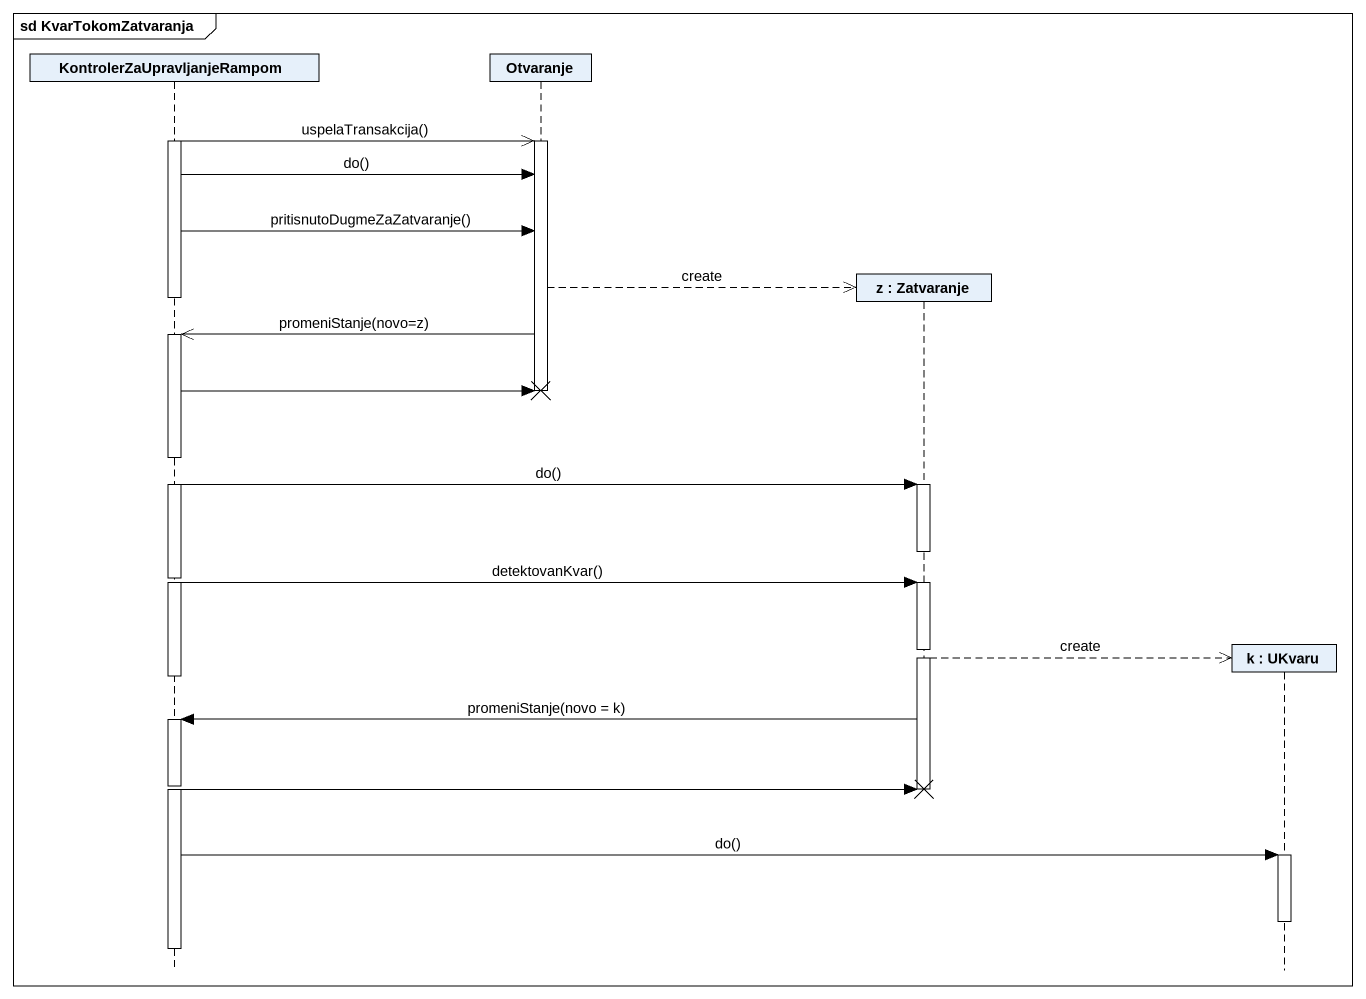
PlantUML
@startuml
mainframe sd KvarTokomZatvaranja
hide footbox
participant KontrolerZaUpravljanjeRampom
participant Otvaranje
participant "z : Zatvaranje" as z
participant "k : UKvaru" as k

activate KontrolerZaUpravljanjeRampom
KontrolerZaUpravljanjeRampom ->> Otvaranje : uspelaTransakcija()
activate Otvaranje
KontrolerZaUpravljanjeRampom -> Otvaranje : do()
KontrolerZaUpravljanjeRampom -> Otvaranje : pritisnutoDugmeZaZatvaranje()
Otvaranje -->> z ** : create
deactivate KontrolerZaUpravljanjeRampom
Otvaranje ->> KontrolerZaUpravljanjeRampom : promeniStanje(novo=z)
activate KontrolerZaUpravljanjeRampom
KontrolerZaUpravljanjeRampom -> Otvaranje !!
deactivate Otvaranje
KontrolerZaUpravljanjeRampom -> z : do()
activate z
deactivate z
KontrolerZaUpravljanjeRampom -> z : detektovanKvar()
activate z
z -->> k ** : create
deactivate KontrolerZaUpravljanjeRampom
z -> KontrolerZaUpravljanjeRampom : promeniStanje(novo = k)
activate KontrolerZaUpravljanjeRampom
KontrolerZaUpravljanjeRampom -> z !!
deactivate z
KontrolerZaUpravljanjeRampom -> k : do()
activate k
deactivate k
deactivate KontrolerZaUpravljanjeRampom
@enduml
